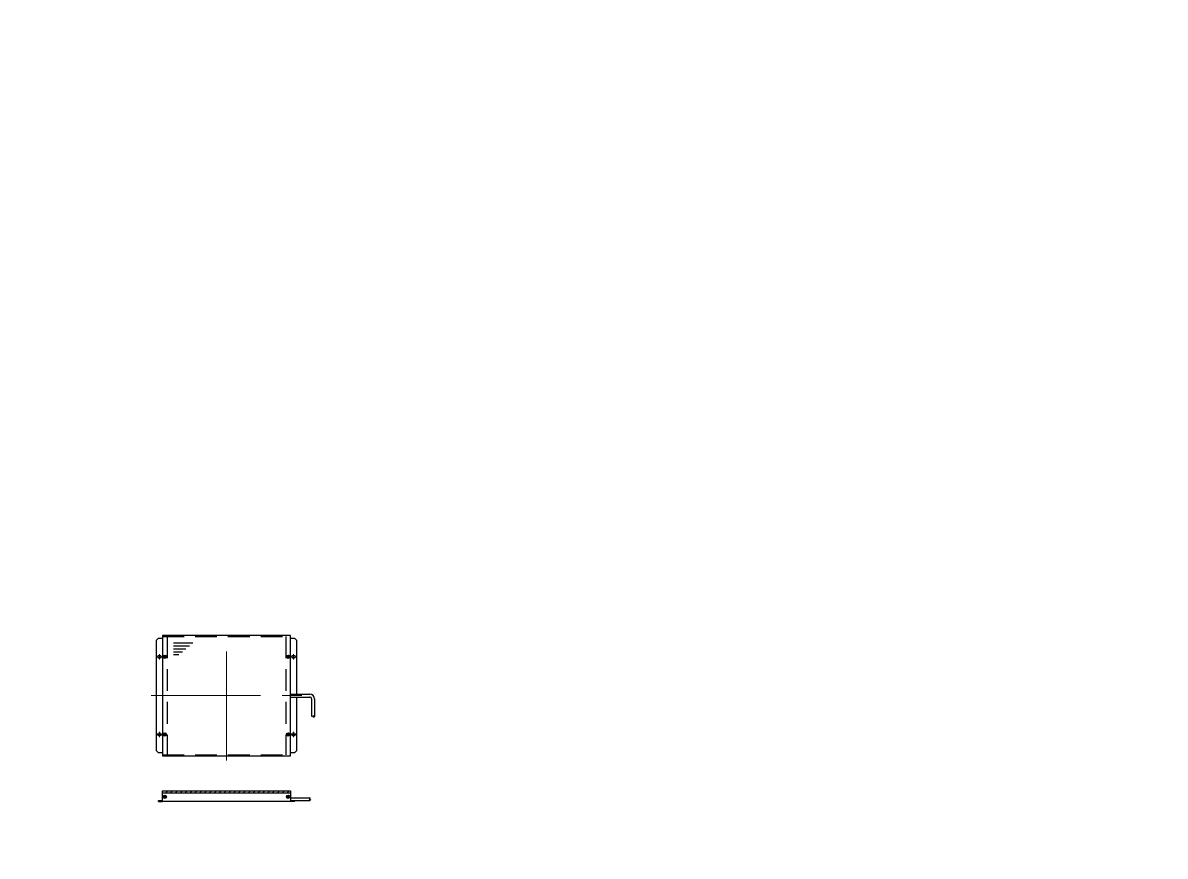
# Paper-space layout 'A3_1_3' of a CAD drawing. Header units: millimetres. Extents: x 0 to 392, y 0 to 286.
# The model-space entities are those that its viewports show. They can reach past a viewport. Long polylines and large blocks are cut down to what shows.
import ezdxf

# ---------------------------------------------------------------- set-up
doc = ezdxf.new("R2010")
doc.units = ezdxf.units.MM
doc.linetypes.add('CENTER', pattern=[2, 1.25, -0.25, 0.25, -0.25])
doc.linetypes.add('HIDDEN', pattern=[0.375, 0.25, -0.125])
doc.layers.get('0').update_dxf_attribs({"lineweight": 30})
doc.layers.add('2KD_寸法１', color=7, linetype='Continuous', lineweight=15)
doc.layers.add('PINOFF', color=6, linetype='Continuous', lineweight=9)
doc.layers.get('PINOFF').freeze()

# ---------------------------------------------------------------- blocks, each defined once
blk = doc.blocks.new('A$C428F3AA5')
for p, q in [((0, 0), (0, 1)), ((0, 1), (4, 1)), ((2, 1), (2, 0)), ((4, 11), (136, 11)), ((4, 9), (4, 11)), ((4, 0), (4, 9)), ((4, 9), (136, 9)), ((6.2, 5.2), (5.9, 5.2)), ((6.2, 4.8), (5.9, 4.8)), ((6.2, 5.2), (6.3, 5.3)), ((6.3, 4.7), (6.2, 4.8)), ((6.3, 5.3), (6.3, 5.6)), ((6.3, 4.7), (6.3, 4.4)), ((6.7, 5.3), (6.7, 5.6)), ((6.7, 5.3), (6.8, 5.2)), ((6.8, 4.8), (6.7, 4.7)), ((6.7, 4.7), (6.7, 4.4)), ((6.8, 5.2), (7.1, 5.2)), ((6.8, 4.8), (7.1, 4.8)), ((7.6, 9), (9.6, 11)), ((12.6, 9), (14.6, 11)), ((17.6, 9), (19.6, 11)), ((22.6, 9), (24.6, 11)), ((27.6, 9), (29.6, 11)), ((32.6, 9), (34.6, 11)), ((37.6, 9), (39.6, 11)), ((42.6, 9), (44.6, 11)), ((47.6, 9), (49.6, 11)), ((52.6, 9), (54.6, 11)), ((57.6, 9), (59.6, 11)), ((62.6, 9), (64.6, 11)), ((67.6, 9), (69.6, 11)), ((72.6, 9), (74.6, 11)), ((77.6, 9), (79.6, 11)), ((82.6, 9), (84.6, 11)), ((87.6, 9), (89.6, 11)), ((92.6, 9), (94.6, 11)), ((97.6, 9), (99.6, 11)), ((102.6, 9), (104.6, 11)), ((107.6, 9), (109.6, 11)), ((112.6, 9), (114.6, 11)), ((117.6, 9), (119.6, 11)), ((122.6, 9), (124.6, 11)), ((127.6, 9), (129.6, 11)), ((132.6, 9), (134.6, 11)), ((133.2, 5.2), (132.9, 5.2)), ((133.2, 4.8), (132.9, 4.8)), ((133.2, 5.2), (133.3, 5.3)), ((133.3, 4.7), (133.2, 4.8)), ((133.3, 5.3), (133.3, 5.6)), ((133.3, 4.7), (133.3, 4.4)), ((133.7, 5.3), (133.7, 5.6)), ((133.7, 5.3), (133.8, 5.2)), ((133.8, 4.8), (133.7, 4.7)), ((133.7, 4.7), (133.7, 4.4)), ((133.8, 5.2), (134.1, 5.2)), ((133.8, 4.8), (134.1, 4.8)), ((136, 11), (136, 9)), ((136, 9), (136, 0)), ((136, 4), (156, 4)), ((136, 1), (156, 1)), ((138, 1), (138, 0)), ((140, 0), (140, 1)), ((0, 0), (4, 0)), ((136, 0), (4, 0)), ((140, 0), (136, 0))]:
    blk.add_line(p, q)
for centre in [(6.5, 5), (133.5, 5)]:
    blk.add_circle(centre, 1.7)
blk.add_arc((156.6, 3.4), 0.936, 133.6168, 223.318)
for centre, major_axis, ratio, start_param, end_param in [((5.9, 5), (-0.4, 0), 0.5, -1.570795, 1.570795), ((6.5, 5.6), (0, 0.4), 0.5, -1.570795, 1.570795), ((6.5, 4.4), (0, -0.4), 0.5, -1.570795, 1.570795), ((7.1, 5), (0.4, 0), 0.5, -1.570795, 1.570795), ((132.9, 5), (-0.4, 0), 0.5, -1.570795, 1.570795), ((133.5, 5.6), (0, 0.4), 0.5, -1.570795, 1.570795), ((133.5, 4.4), (0, -0.4), 0.5, -1.570795, 1.570795), ((134.1, 5), (0.4, 0), 0.5, -1.570795, 1.570795), ((156, 1.9), (0, -0.842), 0.448876, -3.141592653589792, 3.141592653589792)]:
    blk.add_ellipse(centre, major_axis=major_axis, ratio=ratio, start_param=start_param, end_param=end_param)
blk = doc.blocks.new('A$C50C030A1')
for p, q in [((-0.3, 0.2), (-0.6, 0.2)), ((-0.3, 0.2), (-0.2, 0.3)), ((-0.2, 0.3), (-0.2, 0.6)), ((0.2, 0.3), (0.2, 0.6)), ((0.2, 0.3), (0.3, 0.2)), ((0.3, 0.2), (0.6, 0.2)), ((-0.3, -0.2), (-0.6, -0.2)), ((-0.2, -0.3), (-0.3, -0.2)), ((-0.2, -0.3), (-0.2, -0.6)), ((0.3, -0.2), (0.2, -0.3)), ((0.2, -0.3), (0.2, -0.6)), ((0.3, -0.2), (0.6, -0.2))]:
    blk.add_line(p, q)
blk.add_circle((0, 0), 1.7)
for centre, major_axis in [((-0.6, 0), (-0.4, 0)), ((0, 0.6), (0, 0.4)), ((0.6, 0), (0.4, 0)), ((0, -0.6), (0, -0.4))]:
    blk.add_ellipse(centre, major_axis=major_axis, ratio=0.5, start_param=-1.570795, end_param=1.570795)
blk = doc.blocks.new('A$C47465EAC')
for p, q in [((2, 59), (0, 57)), ((2, 59), (6, 59)), ((6, 62), (6, -62)), ((138, 62), (6, 62)), ((138, -62), (138, 62)), ((138, 59), (142, 59)), ((142, 59), (144, 57)), ((0, -57), (0, 57)), ((17.5, 54.2), (37.5, 54.2)), ((17.5, 51.2), (33.8, 51.2)), ((17.5, 48.2), (30.2, 48.2)), ((144, 57), (144, 1.5)), ((17.5, 45.2), (26.6, 45.2)), ((17.5, 42.2), (22.9, 42.2)), ((138, 1.5), (157.7, 1.5)), ((138, -1.5), (157.9, -1.5)), ((144, -1.5), (144, -57)), ((159.7, -3.5), (159.7, -21.5)), ((162.7, -3.5), (162.7, -21.5)), ((2, -59), (0, -57)), ((142, -59), (144, -57)), ((6, -59), (2, -59)), ((6, -62), (138, -62)), ((142, -59), (138, -59))]:
    blk.add_line(p, q)
at = {"linetype": 'HIDDEN', "ltscale": 10}
for p, q in [((6, 61), (138, 61)), ((11, 61), (11, -61)), ((133, 61), (133, -61)), ((6, -61), (138, -61))]:
    blk.add_line(p, q, dxfattribs=at)
for centre in [(3, 40), (141, 40), (3, -40), (141, -40)]:
    blk.add_circle(centre, 1.75)
for centre, radius, start, end in [((157.7, -3.6), 5.05, 0.5081, 89.7622), ((157.7, -3.5), 2, 0, 95.6457), ((160.4, -22.2), 0.936, 46.682, 136.3832)]:
    blk.add_arc(centre, radius, start, end)
at = {"extrusion": (0, 0, -1)}
blk.add_ellipse((161.9, -21.5), major_axis=(-0.842, 0), ratio=0.448876, start_param=4.712389, end_param=10.995574, dxfattribs=at)
for p in [(8.5, 40), (135.5, 40), (8.5, -40), (135.5, -40)]:
    blk.add_blockref('A$C50C030A1', p)

msp = doc.modelspace()

# ---------------------------------------------------------------- linework, layer by layer
at = {"layer": '2KD_寸法１', "linetype": 'CENTER', "ltscale": 10}
for p, q in [((208.115, 96.824), (208.115, 230.824)), ((130.615, 163.824), (285.615, 163.824))]:
    msp.add_line(p, q, dxfattribs=at)
at = {"layer": '2KD_寸法１'}
for p, q in [((141.865, 203.824), (136.365, 203.824)), ((139.115, 201.074), (139.115, 206.574)), ((274.365, 203.824), (279.865, 203.824)), ((277.115, 206.574), (277.115, 201.074)), ((141.865, 123.824), (136.365, 123.824)), ((139.115, 121.074), (139.115, 126.574)), ((274.365, 123.824), (279.865, 123.824)), ((277.115, 126.574), (277.115, 121.074))]:
    msp.add_line(p, q, dxfattribs=at)

# ---------------------------------------------------------------- block references
for name, p in [('A$C47465EAC', (136.115, 163.824)), ('A$C428F3AA5', (138.115, 54.696))]:
    msp.add_blockref(name, p)

psp = doc.layouts.new('A3_1_3')

# ---------------------------------------------------------------- viewports
at = {"layer": 'PINOFF', "color": 7, "lineweight": 0}
psp.add_viewport(center=(195.5, 142.5), size=(392, 286), view_center_point=(586.5, 427.5), view_height=857.99999, dxfattribs=at)

doc.saveas('drawing.dxf')
